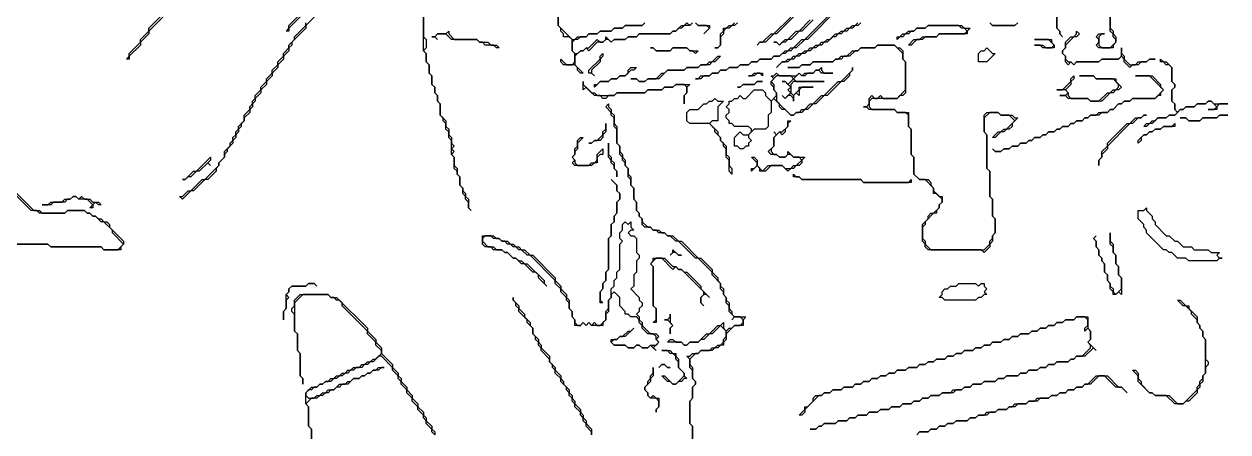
# Model space of a CAD drawing. Header units: metres. Extents: x 0 to 38.4, y 0 to 28.8.
# Drawn here: x 21.18 to 38.36, y 11.36 to 17.18 of the extents above; entities that cross this region are included whole.
import ezdxf

# ---------------------------------------------------------------- set-up
doc = ezdxf.new("R2010")
doc.units = ezdxf.units.M

msp = doc.modelspace()

# ---------------------------------------------------------------- linework, layer by layer
for points in [[(32.8, 17.4), (32.36, 16.96), (32.32, 16.96), (32.2, 16.84), (32.16, 16.84), (32.12, 16.8), (32.08, 16.8), (32.04, 16.76), (32, 16.76), (31.96, 16.72), (31.88, 16.72), (31.84, 16.68), (31.68, 16.68), (31.64, 16.64), (31.56, 16.64), (31.52, 16.6), (31.4, 16.6), (31.36, 16.56), (31.24, 16.56), (31.2, 16.52), (31.12, 16.52), (31.08, 16.48), (31, 16.48), (30.96, 16.44), (30.88, 16.44), (30.84, 16.4), (30.76, 16.4), (30.8, 16.4), (30.84, 16.44), (30.96, 16.44), (31, 16.48), (31.08, 16.48), (31.12, 16.52), (31.2, 16.52), (31.24, 16.56), (31.36, 16.56), (31.4, 16.6), (31.52, 16.6), (31.56, 16.64), (31.64, 16.64), (31.68, 16.68), (31.84, 16.68), (31.88, 16.72), (31.96, 16.72), (32.04, 16.8), (32.08, 16.8), (32.12, 16.84), (32.16, 16.84), (32.28, 16.96), (32.32, 16.96), (33.04, 17.68)], [(25.16, 17.32), (24.96, 17.12), (24.96, 17.08), (24.92, 17.08), (24.96, 17.12), (24.96, 17.16), (25.16, 17.36)], [(28.8, 17.44), (28.8, 17.16), (29, 16.96), (29.04, 16.96), (29.08, 17), (29.2, 17), (29.24, 17.04), (29.36, 17.04), (29.4, 17.08), (29.56, 17.08), (29.6, 17.12), (29.72, 17.12), (29.76, 17.16), (30, 17.16), (30.04, 17.2)], [(30.72, 17.2), (30.68, 17.16), (30.6, 17.16), (30.56, 17.12), (30.52, 17.12), (30.48, 17.08), (30.44, 17.08), (30.4, 17.04), (29.96, 17.04), (29.92, 17), (29.8, 17), (29.76, 16.96), (29.6, 16.96), (29.56, 16.92), (29.52, 16.96), (29.48, 16.96), (29.44, 16.92), (29.36, 16.92), (29.24, 16.8), (29.2, 16.84), (29.16, 16.8), (29.12, 16.8), (29.04, 16.72), (29.04, 16.6), (29.16, 16.48), (29.12, 16.48), (29.08, 16.52), (29.08, 16.56), (29.04, 16.6), (28.88, 16.6), (28.84, 16.64), (28.84, 16.68), (28.92, 16.6), (29, 16.6), (29.04, 16.64), (29.04, 16.76), (29, 16.8), (29, 16.96), (28.96, 17), (28.88, 17), (28.88, 17.04), (28.84, 17.08), (28.84, 17.12), (28.8, 17.16), (28.8, 17.44)], [(23.16, 17.28), (22.96, 17.08), (22.96, 17.04), (22.84, 16.92), (22.84, 16.88), (22.68, 16.72), (22.68, 16.68), (22.64, 16.68), (22.68, 16.72), (22.68, 16.76), (22.84, 16.92), (22.84, 16.96), (22.96, 17.08), (22.96, 17.12), (23.16, 17.32)], [(25.32, 17.28), (25.2, 17.16), (25.2, 17.12), (25, 16.92), (25, 16.88), (24.96, 16.84), (24.96, 16.8), (24.88, 16.72), (24.88, 16.68), (24.8, 16.6), (24.8, 16.56), (24.72, 16.48), (24.72, 16.44), (24.64, 16.36), (24.64, 16.32), (24.56, 16.24), (24.56, 16.2), (24.48, 16.12), (24.48, 16.08), (24.44, 16.04), (24.44, 16), (24.4, 15.96), (24.4, 15.92), (24.32, 15.84), (24.32, 15.8), (24.28, 15.76), (24.28, 15.72), (24.24, 15.68), (24.24, 15.64), (24.2, 15.6), (24.2, 15.56), (24.16, 15.52), (24.16, 15.48), (24.08, 15.4), (24.08, 15.36), (24.04, 15.32), (24.04, 15.28), (23.96, 15.2), (23.96, 15.16), (23.92, 15.12), (23.92, 15.08), (23.8, 14.96), (23.76, 14.96), (23.6, 14.8), (23.56, 14.8), (23.44, 14.68), (23.4, 14.72), (23.44, 14.72), (23.52, 14.8), (23.56, 14.8), (23.72, 14.96), (23.76, 14.96), (23.96, 15.16), (23.96, 15.2), (24.04, 15.28), (24.04, 15.36), (24.12, 15.44), (24.12, 15.48), (24.16, 15.52), (24.16, 15.56), (24.2, 15.6), (24.2, 15.64), (24.24, 15.68), (24.24, 15.72), (24.32, 15.8), (24.32, 15.88), (24.4, 15.96), (24.4, 16), (24.44, 16.04), (24.44, 16.08), (24.48, 16.12), (24.48, 16.16), (24.56, 16.24), (24.56, 16.28), (24.64, 16.36), (24.64, 16.4), (24.72, 16.48), (24.72, 16.52), (24.8, 16.6), (24.8, 16.64), (24.88, 16.72), (24.88, 16.76), (24.96, 16.84), (24.96, 16.88), (25.04, 16.96), (25.04, 17), (25.2, 17.16), (25.2, 17.2)], [(26.88, 17.28), (26.88, 17), (26.92, 16.96), (26.92, 16.84), (26.88, 16.8), (26.92, 16.76), (26.92, 16.64), (26.96, 16.6), (26.96, 16.48), (27, 16.44), (27, 16.32), (27.04, 16.28), (27.04, 16.2), (27.08, 16.16), (27.08, 16.08), (27.12, 16.04), (27.12, 15.88), (27.2, 15.8), (27.2, 15.72), (27.24, 15.68), (27.24, 15.6), (27.28, 15.56), (27.28, 15.48), (27.32, 15.44), (27.28, 15.4), (27.32, 15.36), (27.28, 15.32), (27.32, 15.28), (27.32, 15.16), (27.36, 15.12), (27.36, 15.04), (27.4, 15), (27.4, 14.88), (27.44, 14.84), (27.44, 14.8), (27.48, 14.76), (27.48, 14.72), (27.52, 14.68), (27.52, 14.56), (27.56, 14.52), (27.52, 14.56), (27.52, 14.64), (27.48, 14.68), (27.48, 14.72), (27.44, 14.76), (27.44, 14.84), (27.4, 14.88), (27.4, 15), (27.36, 15.04), (27.36, 15.08), (27.32, 15.12), (27.32, 15.28), (27.28, 15.32), (27.28, 15.52), (27.24, 15.56), (27.24, 15.64), (27.2, 15.68), (27.2, 15.76), (27.16, 15.8), (27.16, 15.84), (27.12, 15.88), (27.12, 16.04), (27.08, 16.08), (27.08, 16.16), (27.04, 16.2), (27.04, 16.28), (27, 16.32), (27, 16.44), (26.96, 16.48), (26.96, 16.6), (26.92, 16.64), (26.92, 16.76), (26.88, 16.8), (26.88, 17.28)], [(30.04, 17.2), (30, 17.16), (29.76, 17.16), (29.72, 17.12), (29.6, 17.12), (29.56, 17.08), (29.4, 17.08), (29.36, 17.04), (29.24, 17.04), (29.2, 17), (29.12, 17), (29.08, 16.96), (29.04, 16.96), (29, 16.92), (29, 16.8), (29.04, 16.76), (29.08, 16.76), (29.12, 16.8), (29.16, 16.8), (29.2, 16.84), (29.24, 16.84), (29.36, 16.96), (29.4, 16.92), (29.44, 16.92), (29.48, 16.96), (29.48, 17), (29.56, 16.92), (29.6, 16.96), (29.76, 16.96), (29.8, 17), (29.92, 17), (29.96, 17.04), (30.4, 17.04), (30.44, 17.08), (30.48, 17.08), (30.56, 17.16), (30.6, 17.16), (30.64, 17.2), (30.68, 17.16), (30.72, 17.2)], [(30.76, 17.2), (30.8, 17.16), (30.96, 17.16), (30.96, 17.12), (30.88, 17.04), (30.96, 17.12), (30.92, 17.16), (30.8, 17.16), (30.76, 17.2)], [(31.36, 17.2), (31.32, 17.16), (31.28, 17.16), (31.24, 17.12), (31.2, 17.12), (31.16, 17.08), (31.16, 17.04), (31.12, 17), (31.12, 16.88), (31.08, 16.84), (31.04, 16.84), (31.08, 16.84), (31.12, 16.88), (31.12, 17.04), (31.16, 17.08), (31.16, 17.12), (31.2, 17.12), (31.24, 17.16), (31.28, 17.16), (31.32, 17.2)], [(32.2, 17.32), (31.92, 17.04), (31.88, 17.04), (31.76, 16.92), (31.68, 16.92), (31.64, 16.88), (31.68, 16.92), (31.72, 16.92), (31.84, 17.04), (31.88, 17.04), (32.12, 17.28)], [(32.44, 17.24), (32.28, 17.08), (32.24, 17.08), (32.12, 16.96), (32.08, 16.96), (32.04, 16.92), (32, 16.92), (31.96, 16.88), (31.92, 16.92), (31.88, 16.92), (31.92, 16.92), (31.96, 16.88), (32.04, 16.96), (32.08, 16.96), (32.2, 17.08), (32.24, 17.08), (32.4, 17.24)], [(33.12, 17.2), (33.08, 17.16), (33.04, 17.16), (33, 17.12), (32.96, 17.12), (32.92, 17.08), (32.88, 17.08), (32.84, 17.04), (32.8, 17.04), (32.76, 17), (32.72, 17), (32.64, 16.92), (32.6, 16.92), (32.56, 16.88), (32.52, 16.88), (32.48, 16.84), (32.44, 16.84), (32.4, 16.8), (32.36, 16.8), (32.32, 16.76), (32.28, 16.76), (32.24, 16.72), (32.2, 16.72), (32.16, 16.68), (32.12, 16.68), (32.08, 16.64), (32, 16.64), (31.92, 16.56), (32, 16.64), (32.04, 16.64), (32.08, 16.68), (32.12, 16.68), (32.16, 16.72), (32.2, 16.72), (32.24, 16.76), (32.28, 16.76), (32.32, 16.8), (32.36, 16.8), (32.4, 16.84), (32.44, 16.84), (32.48, 16.88), (32.52, 16.88), (32.56, 16.92), (32.6, 16.92), (32.64, 16.96), (32.68, 16.96), (32.76, 17.04), (32.8, 17.04), (32.84, 17.08), (32.88, 17.08), (32.92, 17.12), (32.96, 17.12), (33, 17.16), (33.04, 17.16), (33.08, 17.2)], [(34.96, 17.2), (35, 17.16), (35.32, 17.16), (35.36, 17.2)], [(35.36, 17.2), (35.32, 17.16), (35, 17.16), (34.96, 17.2)], [(35.92, 17.28), (35.92, 17.12), (35.96, 17.08), (35.96, 17.04), (36, 17), (35.96, 17.04), (35.96, 17.08), (35.92, 17.12), (35.92, 17.32)], [(36.68, 17.28), (36.68, 17.12), (36.72, 17.08), (36.72, 17.04), (36.76, 17), (36.76, 16.92), (36.72, 16.88), (36.72, 16.84), (36.52, 16.84), (36.48, 16.88), (36.52, 16.92), (36.52, 16.96), (36.48, 17), (36.52, 17.04), (36.6, 17.04), (36.56, 17.04), (36.52, 17), (36.52, 16.88), (36.56, 16.84), (36.68, 16.84), (36.76, 16.92), (36.76, 16.96), (36.72, 17), (36.72, 17.04), (36.68, 17.08), (36.68, 17.28)], [(30.72, 11.2), (30.72, 11.44), (30.68, 11.48), (30.68, 11.8), (30.72, 11.84), (30.72, 12), (30.76, 12.04), (30.76, 12.08), (30.72, 12.12), (30.72, 12.24), (30.68, 12.28), (30.68, 12.4), (30.64, 12.44), (30.68, 12.44), (30.72, 12.48), (30.8, 12.48), (30.84, 12.52), (30.96, 12.52), (31, 12.56), (31.04, 12.56), (31.08, 12.6), (31.12, 12.6), (31.16, 12.64), (31.16, 12.68), (31.2, 12.72), (31.2, 12.8), (31.12, 12.88), (31, 12.76), (30.96, 12.76), (30.88, 12.68), (30.84, 12.68), (30.8, 12.64), (30.68, 12.64), (30.64, 12.6), (30.6, 12.6), (30.56, 12.64), (30.36, 12.64), (30.4, 12.68), (30.44, 12.68), (30.48, 12.64), (30.56, 12.64), (30.6, 12.6), (30.64, 12.6), (30.68, 12.64), (30.8, 12.64), (30.92, 12.76), (30.96, 12.76), (31.08, 12.88), (31.12, 12.88), (31.16, 12.92), (31.16, 12.84), (31.2, 12.8), (31.24, 12.84), (31.28, 12.84), (31.32, 12.88), (31.4, 12.88), (31.44, 12.92), (31.44, 12.96), (31.4, 13), (31.32, 13), (31.28, 12.96), (31.32, 13), (31.24, 13.08), (31.24, 13.16), (31.2, 13.2), (31.2, 13.28), (31.16, 13.32), (31.16, 13.36), (31.12, 13.4), (31.12, 13.48), (31, 13.6), (31, 13.64), (30.8, 13.84), (30.76, 13.84), (30.52, 14.08), (30.48, 14.08), (30.4, 14.16), (30.36, 14.16), (30.32, 14.2), (30.24, 14.2), (30.2, 14.24), (30.16, 14.24), (30.12, 14.28), (30.04, 14.28), (30, 14.32), (30, 14.4), (29.96, 14.44), (29.96, 14.48), (29.92, 14.52), (29.92, 14.64), (29.88, 14.68), (29.88, 14.84), (29.84, 14.88), (29.84, 14.96), (29.8, 15), (29.8, 15.12), (29.76, 15.16), (29.76, 15.2), (29.72, 15.24), (29.72, 15.28), (29.68, 15.32), (29.68, 15.44), (29.64, 15.48), (29.64, 15.68), (29.6, 15.72), (29.6, 15.84), (29.56, 15.88), (29.56, 15.92), (29.48, 16), (29.52, 16.04), (29.52, 16), (29.56, 15.96), (29.56, 15.92), (29.6, 15.88), (29.6, 15.76), (29.64, 15.72), (29.64, 15.48), (29.68, 15.44), (29.68, 15.36), (29.72, 15.32), (29.72, 15.28), (29.76, 15.24), (29.76, 15.16), (29.8, 15.12), (29.8, 15.04), (29.84, 15), (29.84, 14.88), (29.88, 14.84), (29.88, 14.68), (29.92, 14.64), (29.92, 14.52), (29.96, 14.48), (29.96, 14.44), (30, 14.4), (30, 14.36), (30.08, 14.28), (30.12, 14.28), (30.16, 14.24), (30.24, 14.24), (30.28, 14.2), (30.32, 14.2), (30.36, 14.16), (30.44, 14.16), (30.52, 14.08), (30.56, 14.08), (30.8, 13.84), (30.84, 13.84), (31, 13.68), (31, 13.64), (31.08, 13.56), (31.08, 13.52), (31.12, 13.48), (31.12, 13.44), (31.16, 13.4), (31.16, 13.32), (31.2, 13.28), (31.2, 13.24), (31.24, 13.2), (31.24, 13.12), (31.28, 13.08), (31.28, 13.04), (31.32, 13), (31.48, 13), (31.44, 12.96), (31.44, 12.88), (31.32, 12.88), (31.2, 12.76), (31.2, 12.68), (31.16, 12.64), (31.16, 12.6), (31.12, 12.6), (31.08, 12.56), (31.04, 12.56), (31, 12.52), (30.84, 12.52), (30.8, 12.48), (30.76, 12.48), (30.68, 12.4), (30.68, 12.32), (30.72, 12.28), (30.72, 12.12), (30.76, 12.08), (30.76, 12.04), (30.72, 12), (30.72, 11.84), (30.68, 11.8), (30.68, 11.48), (30.72, 11.44), (30.72, 11.2)], [(21.04, 14.8), (21.32, 14.52), (21.4, 14.52), (21.44, 14.48), (21.76, 14.48), (21.8, 14.52), (22.04, 14.52), (22.08, 14.48), (22.12, 14.48), (22.16, 14.44), (22.2, 14.44), (22.24, 14.4), (22.28, 14.4), (22.32, 14.36), (22.36, 14.36), (22.4, 14.32), (22.4, 14.28), (22.6, 14.08), (22.6, 14.04), (22.56, 14), (22.56, 13.96), (22.32, 13.96), (22.28, 14), (21.56, 14), (21.52, 14.04), (20.8, 14.04)], [(20.8, 14.04), (21.52, 14.04), (21.56, 14), (22.28, 14), (22.32, 13.96), (22.52, 13.96), (22.6, 14.04), (22.44, 14.2), (22.44, 14.24), (22.32, 14.36), (22.28, 14.36), (22.2, 14.44), (22.16, 14.44), (22.12, 14.48), (22.08, 14.48), (22.04, 14.52), (21.8, 14.52), (21.76, 14.48), (21.4, 14.48), (21.36, 14.52), (21.28, 14.52), (21.04, 14.76)], [(25.28, 11.24), (25.28, 11.4), (25.24, 11.44), (25.24, 11.72), (25.2, 11.76), (25.2, 11.92), (25.28, 12), (25.36, 12), (25.4, 12.04), (25.44, 12.04), (25.48, 12.08), (25.52, 12.08), (25.56, 12.12), (25.6, 12.12), (25.64, 12.16), (25.68, 12.16), (25.72, 12.2), (25.76, 12.2), (25.8, 12.24), (25.84, 12.24), (25.88, 12.28), (25.96, 12.28), (26, 12.32), (26.04, 12.32), (26.08, 12.36), (26.12, 12.36), (26.16, 12.4), (26.2, 12.4), (26.28, 12.48), (26.28, 12.52), (26.2, 12.6), (26.2, 12.64), (26.08, 12.76), (26.08, 12.8), (25.72, 13.16), (25.72, 13.2), (25.68, 13.24), (25.64, 13.24), (25.6, 13.28), (25.56, 13.28), (25.52, 13.32), (25.16, 13.32), (25.04, 13.2), (25.04, 12.8), (25.08, 12.76), (25.08, 12.52), (25.12, 12.48), (25.12, 12.16), (25.16, 12.12), (25.16, 12.04), (25.16, 12.12), (25.12, 12.16), (25.12, 12.48), (25.08, 12.52), (25.08, 12.76), (25.04, 12.8), (25.04, 13.04), (25, 13.08), (25, 13.12), (25.04, 13.16), (25.04, 13.24), (25.12, 13.32), (25.52, 13.32), (25.56, 13.28), (25.64, 13.28), (26.08, 12.84), (26.08, 12.8), (26.2, 12.68), (26.2, 12.64), (26.28, 12.56), (26.28, 12.48), (26.44, 12.32), (26.44, 12.28), (26.52, 12.2), (26.52, 12.16), (26.56, 12.12), (26.56, 12.08), (26.64, 12), (26.64, 11.96), (26.72, 11.88), (26.72, 11.84), (26.8, 11.76), (26.8, 11.72), (26.88, 11.64), (26.88, 11.6), (26.92, 11.56), (26.92, 11.52), (27, 11.44), (27, 11.4), (27.04, 11.36), (27.04, 11.32)], [(29.28, 11.32), (29.28, 11.36), (29.2, 11.44), (29.2, 11.48), (29.16, 11.52), (29.16, 11.56), (29.12, 11.6), (29.12, 11.64), (29.04, 11.72), (29.04, 11.76), (29, 11.8), (29, 11.84), (28.96, 11.88), (28.96, 11.92), (28.92, 11.96), (28.92, 12), (28.84, 12.08), (28.84, 12.12), (28.76, 12.2), (28.76, 12.24), (28.72, 12.28), (28.72, 12.32), (28.68, 12.36), (28.68, 12.4), (28.56, 12.52), (28.56, 12.56), (28.52, 12.6), (28.52, 12.64), (28.48, 12.68), (28.48, 12.72), (28.44, 12.76), (28.44, 12.84), (28.36, 12.92), (28.36, 12.96), (28.24, 13.08), (28.24, 13.12), (28.2, 13.16), (28.2, 13.2), (28.16, 13.24), (28.16, 13.28), (28.16, 13.24), (28.24, 13.16), (28.24, 13.12), (28.32, 13.04), (28.32, 13), (28.4, 12.92), (28.4, 12.88), (28.44, 12.84), (28.44, 12.76), (28.52, 12.68), (28.52, 12.64), (28.56, 12.6), (28.56, 12.56), (28.68, 12.44), (28.68, 12.36), (28.76, 12.28), (28.76, 12.24), (28.84, 12.16), (28.84, 12.12), (28.88, 12.08), (28.88, 12.04), (28.96, 11.96), (28.96, 11.92), (29, 11.88), (29, 11.84), (29.04, 11.8), (29.04, 11.76), (29.12, 11.68), (29.12, 11.64), (29.16, 11.6), (29.16, 11.56), (29.2, 11.52), (29.2, 11.48), (29.28, 11.4), (29.28, 11.32)], [(27.04, 11.32), (27, 11.36), (27, 11.4), (26.92, 11.48), (26.92, 11.52), (26.88, 11.56), (26.88, 11.6), (26.8, 11.68), (26.8, 11.72), (26.72, 11.8), (26.72, 11.84), (26.64, 11.92), (26.64, 11.96), (26.56, 12.04), (26.56, 12.08), (26.52, 12.12), (26.52, 12.16), (26.44, 12.24), (26.44, 12.28), (26.28, 12.44), (26.24, 12.44), (26.16, 12.36), (26.12, 12.36), (26.08, 12.32), (26.04, 12.32), (26, 12.28), (25.92, 12.28), (25.88, 12.24), (25.84, 12.24), (25.8, 12.2), (25.76, 12.2), (25.72, 12.16), (25.68, 12.16), (25.64, 12.12), (25.6, 12.12), (25.56, 12.08), (25.48, 12.08), (25.44, 12.04), (25.4, 12.04), (25.36, 12), (25.32, 12), (25.28, 11.96), (25.24, 11.96), (25.2, 11.92), (25.2, 11.88), (25.24, 11.84), (25.32, 11.84), (25.36, 11.88), (25.4, 11.88), (25.44, 11.92), (25.48, 11.92), (25.52, 11.96), (25.6, 11.96), (25.68, 12.04), (25.76, 12.04), (25.8, 12.08), (25.84, 12.08), (25.88, 12.12), (25.96, 12.12), (26, 12.16), (26.04, 12.16), (26.08, 12.2), (26.12, 12.2), (26.16, 12.24), (26.2, 12.24), (26.24, 12.28), (26.32, 12.28), (26.28, 12.28), (26.24, 12.24), (26.16, 12.24), (26.12, 12.2), (26.08, 12.2), (26.04, 12.16), (26, 12.16), (25.96, 12.12), (25.88, 12.12), (25.8, 12.04), (25.72, 12.04), (25.68, 12), (25.64, 12), (25.6, 11.96), (25.56, 11.96), (25.52, 11.92), (25.48, 11.92), (25.44, 11.88), (25.4, 11.88), (25.36, 11.84), (25.28, 11.84), (25.2, 11.76), (25.24, 11.72), (25.24, 11.44), (25.28, 11.4), (25.28, 11.24)], [(33.92, 11.32), (33.96, 11.36), (34.08, 11.36), (34.12, 11.4), (34.2, 11.4), (34.24, 11.44), (34.32, 11.44), (34.36, 11.48), (34.44, 11.48), (34.48, 11.52), (34.64, 11.52), (34.68, 11.56), (34.76, 11.56), (34.8, 11.6), (34.88, 11.6), (34.92, 11.64), (35.04, 11.64), (35.08, 11.68), (35.2, 11.68), (35.24, 11.72), (35.28, 11.72), (35.32, 11.76), (35.48, 11.76), (35.52, 11.8), (35.6, 11.8), (35.64, 11.84), (35.8, 11.84), (35.84, 11.88), (35.92, 11.88), (35.96, 11.92), (36.04, 11.92), (36.08, 11.96), (36.16, 11.96), (36.2, 12), (36.28, 12), (36.32, 12.04), (36.36, 12.04), (36.48, 12.16), (36.64, 12.16), (36.8, 12), (36.84, 12), (36.92, 11.92), (36.84, 12), (36.76, 12), (36.6, 12.16), (36.52, 12.16), (36.4, 12.04), (36.32, 12.04), (36.28, 12), (36.2, 12), (36.16, 11.96), (36.08, 11.96), (36.04, 11.92), (35.96, 11.92), (35.92, 11.88), (35.84, 11.88), (35.8, 11.84), (35.68, 11.84), (35.64, 11.8), (35.52, 11.8), (35.48, 11.76), (35.36, 11.76), (35.32, 11.72), (35.24, 11.72), (35.2, 11.68), (35.08, 11.68), (35.04, 11.64), (34.96, 11.64), (34.92, 11.6), (34.8, 11.6), (34.76, 11.56), (34.68, 11.56), (34.64, 11.52), (34.48, 11.52), (34.44, 11.48), (34.36, 11.48), (34.32, 11.44), (34.24, 11.44), (34.2, 11.4), (34.12, 11.4), (34.08, 11.36), (33.96, 11.36), (33.92, 11.32)]]:
    msp.add_lwpolyline(points)
for points in [[(27.92, 16.84), (27.88, 16.88), (27.76, 16.88), (27.72, 16.92), (27.68, 16.92), (27.64, 16.96), (27.28, 16.96), (27.2, 17.04), (27.08, 17.04), (27.04, 17), (27.08, 16.96), (27.04, 17), (27, 17), (27.04, 17), (27.08, 17.04), (27.2, 17.04), (27.24, 17.08), (27.24, 17.04), (27.32, 16.96), (27.64, 16.96), (27.68, 16.92), (27.8, 16.92), (27.84, 16.88), (27.92, 16.88), (27.96, 16.84)], [(33.8, 16.88), (33.88, 16.96), (33.96, 16.96), (34, 17), (34.2, 17), (34.24, 17.04), (34.6, 17.04), (34.64, 17.08), (34.6, 17.12), (34.56, 17.12), (34.52, 17.16), (34.08, 17.16), (34.04, 17.12), (33.92, 17.12), (33.88, 17.08), (33.84, 17.08), (33.8, 17.04), (33.76, 17.04), (33.72, 17), (33.68, 17), (33.64, 16.96), (33.64, 17), (33.68, 17), (33.72, 17.04), (33.76, 17.04), (33.8, 17.08), (33.88, 17.08), (33.92, 17.12), (34.04, 17.12), (34.08, 17.16), (34.56, 17.16), (34.6, 17.12), (34.68, 17.12), (34.64, 17.08), (34.64, 17.04), (34.24, 17.04), (34.2, 17), (34.04, 17), (34, 16.96), (33.92, 16.96), (33.84, 16.88)], [(36.96, 16.56), (36.88, 16.64), (36.88, 16.68), (36.84, 16.72), (36.8, 16.68), (36.56, 16.68), (36.52, 16.64), (36.2, 16.64), (36.16, 16.6), (36.12, 16.64), (36.08, 16.6), (36.04, 16.64), (36.04, 16.72), (36, 16.76), (36, 16.8), (36.04, 16.84), (36.04, 16.92), (36.12, 17), (36.16, 17), (36.2, 17.04), (36.2, 17.08), (36.24, 17.04), (36.2, 17), (36.16, 17), (36.04, 16.88), (36.04, 16.84), (36, 16.8), (36, 16.76), (36.04, 16.72), (36.04, 16.68), (36.08, 16.64), (36.12, 16.64), (36.16, 16.6), (36.2, 16.64), (36.52, 16.64), (36.56, 16.68), (36.8, 16.68), (36.84, 16.72), (36.84, 16.84), (36.84, 16.76), (36.88, 16.72), (36.88, 16.68), (36.96, 16.6), (37.04, 16.6), (37.08, 16.64), (37.2, 16.64), (37.24, 16.68), (37.32, 16.68), (37.24, 16.68), (37.2, 16.64), (37.12, 16.64), (37.08, 16.6), (37, 16.6)], [(30.76, 16.76), (30.72, 16.8), (30.68, 16.8), (30.64, 16.84), (30.44, 16.84), (30.4, 16.8), (30.2, 16.8), (30.16, 16.84), (30.12, 16.84), (30.16, 16.84), (30.2, 16.8), (30.4, 16.8), (30.44, 16.84), (30.64, 16.84), (30.68, 16.8), (30.8, 16.8)], [(34.88, 13.92), (34.84, 13.96), (34.08, 13.96), (34.04, 14), (34.04, 14.04), (34, 14.08), (34, 14.32), (34.08, 14.4), (34.08, 14.44), (34.12, 14.48), (34.16, 14.48), (34.24, 14.56), (34.24, 14.6), (34.28, 14.64), (34.28, 14.68), (34.2, 14.76), (34.16, 14.76), (34.16, 14.84), (34.04, 14.96), (33.96, 14.96), (33.88, 15.04), (33.88, 15.28), (33.84, 15.32), (33.84, 15.68), (33.8, 15.72), (33.8, 15.88), (33.76, 15.92), (33.64, 15.92), (33.6, 15.96), (33.24, 15.96), (33.2, 16), (33.16, 16), (33.2, 16), (33.24, 16.04), (33.24, 16.12), (33.28, 16.16), (33.32, 16.12), (33.36, 16.12), (33.4, 16.16), (33.44, 16.12), (33.64, 16.12), (33.76, 16.24), (33.76, 16.64), (33.72, 16.68), (33.72, 16.76), (33.6, 16.88), (33.36, 16.88), (33.32, 16.84), (33.12, 16.84), (33.08, 16.8), (33.04, 16.8), (32.96, 16.72), (32.88, 16.72), (32.84, 16.68), (32.76, 16.68), (32.72, 16.64), (32.44, 16.64), (32.4, 16.6), (32.28, 16.6), (32.24, 16.56), (32.08, 16.56), (32.24, 16.56), (32.28, 16.6), (32.4, 16.6), (32.44, 16.64), (32.72, 16.64), (32.76, 16.68), (32.8, 16.68), (32.84, 16.72), (32.92, 16.72), (33, 16.8), (33.08, 16.8), (33.12, 16.84), (33.32, 16.84), (33.36, 16.88), (33.6, 16.88), (33.64, 16.84), (33.68, 16.84), (33.72, 16.8), (33.72, 16.68), (33.76, 16.64), (33.76, 16.2), (33.72, 16.16), (33.68, 16.16), (33.64, 16.12), (33.28, 16.12), (33.24, 16.08), (33.24, 16), (33.28, 15.96), (33.6, 15.96), (33.64, 15.92), (33.8, 15.92), (33.8, 15.72), (33.84, 15.68), (33.84, 15.32), (33.88, 15.28), (33.88, 15.04), (33.96, 14.96), (34.08, 14.96), (34.12, 14.92), (34.12, 14.88), (34.16, 14.84), (34.16, 14.8), (34.24, 14.72), (34.28, 14.72), (34.28, 14.64), (34.24, 14.6), (34.24, 14.56), (34.2, 14.52), (34.2, 14.48), (34.16, 14.48), (34.04, 14.36), (34.04, 14.32), (34, 14.28), (34, 14.12), (34.04, 14.08), (34.04, 14.04), (34.12, 13.96), (34.88, 13.96), (34.96, 14.04), (34.96, 14.08), (35, 14.12), (35, 14.16), (35.04, 14.2), (35.04, 14.4), (35, 14.44), (35, 14.68), (34.96, 14.72), (34.96, 15.08), (34.92, 15.12), (34.92, 15.6), (34.88, 15.64), (34.88, 15.88), (34.92, 15.92), (35.08, 15.92), (35.12, 15.88), (35.28, 15.88), (35.32, 15.84), (35.36, 15.84), (35.28, 15.76), (35.28, 15.72), (35.24, 15.68), (35.2, 15.68), (35.16, 15.64), (35.12, 15.64), (35.04, 15.56), (35, 15.56), (35.08, 15.64), (35.12, 15.64), (35.16, 15.68), (35.2, 15.68), (35.32, 15.8), (35.24, 15.88), (35.12, 15.88), (35.08, 15.92), (34.96, 15.92), (34.88, 15.84), (34.88, 15.64), (34.92, 15.6), (34.92, 15.12), (34.96, 15.08), (34.96, 14.72), (35, 14.68), (35, 14.44), (35.04, 14.4), (35.04, 14.2), (35, 14.16), (35, 14.08), (34.96, 14.04), (34.96, 14)], [(34.8, 16.64), (34.8, 16.76), (34.84, 16.8), (34.88, 16.8), (34.92, 16.84), (35, 16.76), (35.04, 16.76), (34.92, 16.64)], [(35.72, 16.84), (35.68, 16.88), (35.6, 16.88), (35.72, 16.88), (35.76, 16.84), (35.84, 16.84), (35.88, 16.88), (35.8, 16.96), (35.6, 16.96), (35.84, 16.96), (35.84, 16.92), (35.88, 16.88), (35.88, 16.84)], [(29.32, 16.44), (29.28, 16.48), (29.24, 16.48), (29.24, 16.52), (29.4, 16.68), (29.4, 16.72), (29.44, 16.76), (29.44, 16.72), (29.4, 16.68), (29.4, 16.64), (29.28, 16.52), (29.28, 16.48)], [(29.96, 16.36), (29.92, 16.4), (29.84, 16.4), (29.92, 16.4), (29.96, 16.36), (30.04, 16.36), (30.08, 16.4), (30.2, 16.4), (30.28, 16.48), (30.32, 16.48), (30.36, 16.52), (30.6, 16.52), (30.64, 16.56), (30.8, 16.56), (30.84, 16.6), (30.92, 16.6), (30.96, 16.64), (31, 16.64), (31.08, 16.72), (31.12, 16.72), (31.04, 16.64), (31, 16.64), (30.96, 16.6), (30.84, 16.6), (30.8, 16.56), (30.64, 16.56), (30.6, 16.52), (30.36, 16.52), (30.24, 16.4), (30.08, 16.4), (30.04, 16.36)], [(37.16, 15.72), (37.2, 15.76), (37.24, 15.76), (37.28, 15.8), (37.32, 15.8), (37.36, 15.84), (37.48, 15.84), (37.52, 15.88), (37.6, 15.88), (37.64, 15.92), (37.6, 15.96), (37.6, 16.04), (37.56, 16.08), (37.56, 16.24), (37.6, 16.28), (37.6, 16.32), (37.56, 16.36), (37.56, 16.56), (37.52, 16.6), (37.48, 16.6), (37.44, 16.64), (37.4, 16.64), (37.4, 16.68), (37.44, 16.64), (37.48, 16.64), (37.56, 16.56), (37.56, 16.36), (37.6, 16.32), (37.6, 16.28), (37.56, 16.24), (37.56, 16.08), (37.6, 16.04), (37.6, 15.96), (37.64, 15.92), (37.68, 15.96), (37.72, 15.96), (37.76, 16), (37.88, 16), (37.92, 16.04), (38.04, 16.04), (38.08, 16.08), (38.12, 16.08), (38.16, 16.04), (38.36, 16.04), (38.24, 16.04), (38.2, 16), (38.2, 15.96), (38.08, 15.96), (38.16, 15.96), (38.2, 16), (38.12, 16.08), (38.08, 16.08), (38.04, 16.04), (37.92, 16.04), (37.88, 16), (37.76, 16), (37.72, 15.96), (37.68, 15.96), (37.6, 15.88), (37.52, 15.88), (37.48, 15.84), (37.36, 15.84), (37.28, 15.76), (37.24, 15.76), (37.2, 15.72)], [(29.32, 16.28), (29.32, 16.32), (29.36, 16.32), (29.4, 16.36), (29.52, 16.36), (29.56, 16.4), (29.64, 16.4), (29.68, 16.44), (29.76, 16.44), (29.8, 16.48), (29.8, 16.52), (29.84, 16.56), (29.92, 16.56), (29.88, 16.52), (29.84, 16.52), (29.76, 16.44), (29.68, 16.44), (29.64, 16.4), (29.56, 16.4), (29.52, 16.36), (29.4, 16.36)], [(31.4, 15.4), (31.36, 15.44), (31.32, 15.44), (31.32, 15.56), (31.4, 15.64), (31.44, 15.6), (31.52, 15.6), (31.56, 15.64), (31.56, 15.68), (31.52, 15.72), (31.32, 15.72), (31.28, 15.76), (31.24, 15.76), (31.24, 15.8), (31.2, 15.84), (31.2, 15.88), (31.24, 15.92), (31.24, 15.96), (31.2, 16), (31.24, 16.04), (31.24, 16.08), (31.28, 16.08), (31.32, 16.12), (31.36, 16.12), (31.4, 16.16), (31.44, 16.12), (31.48, 16.12), (31.6, 16.24), (31.72, 16.24), (31.76, 16.2), (31.76, 16.16), (31.84, 16.08), (31.92, 16.16), (31.92, 16.2), (31.88, 16.24), (31.88, 16.28), (31.84, 16.32), (31.84, 16.36), (31.88, 16.4), (31.84, 16.44), (31.88, 16.44), (31.92, 16.48), (31.96, 16.44), (32.2, 16.44), (32.24, 16.48), (32.28, 16.44), (32.32, 16.48), (32.44, 16.48), (32.48, 16.52), (32.52, 16.52), (32.56, 16.56), (32.56, 16.52), (32.6, 16.48), (32.72, 16.48), (32.56, 16.48), (32.52, 16.52), (32.48, 16.52), (32.44, 16.48), (32.36, 16.48), (32.32, 16.44), (32.28, 16.44), (32.24, 16.48), (32.16, 16.4), (32.2, 16.36), (32.6, 16.36), (32.16, 16.36), (32.12, 16.32), (32.12, 16.2), (32.16, 16.16), (32.24, 16.24), (32.24, 16.28), (32.44, 16.28), (32.28, 16.28), (32.24, 16.24), (32.24, 16.16), (32.2, 16.2), (32.16, 16.16), (32.16, 16.08), (32.16, 16.12), (32.12, 16.16), (32.08, 16.16), (32.04, 16.12), (32, 16.16), (32.04, 16.12), (32.12, 16.2), (32.08, 16.24), (32.12, 16.28), (32.04, 16.36), (32, 16.36), (32.04, 16.36), (32.08, 16.32), (32.16, 16.4), (32.12, 16.44), (31.92, 16.44), (31.84, 16.36), (31.88, 16.32), (31.88, 16.24), (31.92, 16.2), (31.92, 16.08), (32.12, 15.88), (32.16, 15.88), (32.2, 15.92), (32.24, 15.92), (32.28, 15.96), (32.32, 15.96), (32.4, 16.04), (32.44, 16.04), (32.56, 16.16), (32.6, 16.16), (32.8, 16.36), (32.84, 16.36), (33, 16.52), (33, 16.56), (33, 16.52), (32.96, 16.48), (32.96, 16.44), (32.88, 16.36), (32.84, 16.36), (32.64, 16.16), (32.6, 16.16), (32.48, 16.04), (32.44, 16.04), (32.36, 15.96), (32.32, 15.96), (32.28, 15.92), (32.2, 15.92), (32.16, 15.88), (32.12, 15.88), (32.04, 15.96), (32, 15.96), (31.96, 16), (31.96, 16.04), (31.88, 16.12), (31.84, 16.08), (31.84, 15.92), (31.8, 15.88), (31.8, 15.72), (31.76, 15.68), (31.6, 15.68), (31.52, 15.6), (31.52, 15.56), (31.56, 15.52), (31.52, 15.48), (31.52, 15.44), (31.48, 15.44), (31.44, 15.4)], [(30.6, 16.04), (30.6, 16.16), (30.64, 16.2), (30.64, 16.28), (30.6, 16.32), (30.48, 16.32), (30.44, 16.28), (30.32, 16.28), (30.28, 16.24), (30.08, 16.24), (30.04, 16.2), (29.64, 16.2), (29.6, 16.16), (29.52, 16.16), (29.48, 16.12), (29.44, 16.12), (29.4, 16.16), (29.32, 16.16), (29.2, 16.28), (29.16, 16.24), (29.16, 16.36), (29.16, 16.32), (29.28, 16.2), (29.32, 16.2), (29.36, 16.16), (29.6, 16.16), (29.64, 16.2), (30.04, 16.2), (30.08, 16.24), (30.28, 16.24), (30.32, 16.28), (30.44, 16.28), (30.48, 16.32), (30.68, 16.32), (30.64, 16.28), (30.64, 16.2), (30.6, 16.16)], [(31.36, 16.28), (31.4, 16.28), (31.44, 16.32), (31.6, 16.32), (31.64, 16.36), (31.72, 16.36), (31.64, 16.36), (31.6, 16.32), (31.44, 16.32), (31.4, 16.28)], [(31.52, 16.44), (31.56, 16.44), (31.6, 16.48), (31.72, 16.48), (31.72, 16.44), (31.68, 16.48), (31.64, 16.48), (31.6, 16.44)], [(35.04, 15.36), (35, 15.4), (35.04, 15.36), (35.12, 15.36), (35.16, 15.4), (35.24, 15.4), (35.28, 15.44), (35.36, 15.44), (35.4, 15.48), (35.48, 15.48), (35.52, 15.52), (35.56, 15.52), (35.6, 15.56), (35.68, 15.56), (35.72, 15.6), (35.76, 15.6), (35.8, 15.64), (35.88, 15.64), (35.92, 15.68), (35.96, 15.68), (36, 15.72), (36.08, 15.72), (36.12, 15.76), (36.16, 15.76), (36.2, 15.8), (36.28, 15.8), (36.32, 15.84), (36.36, 15.84), (36.4, 15.88), (36.48, 15.88), (36.52, 15.92), (36.64, 15.92), (36.68, 15.96), (36.72, 15.96), (36.8, 16.04), (36.84, 16.04), (36.88, 16.08), (36.96, 16.08), (37, 16.12), (37.32, 16.12), (37.44, 16.24), (37.24, 16.44), (37.04, 16.44), (37.28, 16.44), (37.4, 16.32), (37.4, 16.28), (37.44, 16.24), (37.4, 16.2), (37.4, 16.16), (37.36, 16.16), (37.32, 16.12), (37, 16.12), (36.96, 16.08), (36.88, 16.08), (36.84, 16.04), (36.8, 16.04), (36.72, 15.96), (36.68, 15.96), (36.64, 15.92), (36.56, 15.92), (36.52, 15.88), (36.4, 15.88), (36.36, 15.84), (36.32, 15.84), (36.28, 15.8), (36.2, 15.8), (36.16, 15.76), (36.12, 15.76), (36.08, 15.72), (36, 15.72), (35.96, 15.68), (35.92, 15.68), (35.88, 15.64), (35.8, 15.64), (35.76, 15.6), (35.72, 15.6), (35.68, 15.56), (35.6, 15.56), (35.56, 15.52), (35.52, 15.52), (35.48, 15.48), (35.4, 15.48), (35.36, 15.44), (35.28, 15.44), (35.24, 15.4), (35.16, 15.4), (35.12, 15.36)], [(36.4, 16.08), (36.36, 16.12), (36.08, 16.12), (36.04, 16.16), (35.96, 16.16), (36.04, 16.16), (36.08, 16.2), (36.04, 16.24), (35.92, 16.24), (36, 16.24), (36.12, 16.36), (36.12, 16.4), (36.16, 16.44), (36.16, 16.4), (36.12, 16.36), (36.12, 16.32), (36.04, 16.24), (36.08, 16.2), (36.08, 16.16), (36.12, 16.12), (36.36, 16.12), (36.4, 16.08), (36.52, 16.08), (36.64, 16.2), (36.68, 16.2), (36.72, 16.24), (36.76, 16.24), (36.8, 16.28), (36.8, 16.32), (36.72, 16.4), (36.48, 16.4), (36.44, 16.44), (36.24, 16.44), (36.44, 16.44), (36.48, 16.4), (36.76, 16.4), (36.76, 16.36), (36.84, 16.28), (36.8, 16.24), (36.76, 16.24), (36.72, 16.2), (36.68, 16.2), (36.56, 16.08)], [(31.28, 15.04), (31.24, 15.08), (31.24, 15.24), (31.2, 15.28), (31.2, 15.4), (31.16, 15.44), (31.16, 15.48), (31.12, 15.52), (31.12, 15.56), (31.04, 15.64), (31.04, 15.68), (30.96, 15.76), (30.68, 15.76), (30.64, 15.8), (30.64, 15.92), (30.68, 15.96), (30.8, 15.96), (30.88, 16.04), (30.92, 16.04), (30.96, 16.08), (31, 16.08), (31.04, 16.12), (31.08, 16.08), (31.16, 16.08), (31.08, 16), (31.08, 15.8), (31, 15.8), (30.96, 15.76), (31.08, 15.64), (31.08, 15.6), (31.12, 15.56), (31.12, 15.52), (31.2, 15.44), (31.2, 15.32), (31.24, 15.28), (31.24, 15.16), (31.28, 15.12)], [(36.52, 15.16), (36.52, 15.24), (36.56, 15.28), (36.56, 15.36), (36.64, 15.44), (36.64, 15.48), (36.92, 15.76), (36.96, 15.76), (37.04, 15.84), (37.12, 15.84), (37.16, 15.88), (37.2, 15.88), (37.16, 15.88), (37.12, 15.84), (37.08, 15.84), (37, 15.76), (36.96, 15.76), (36.64, 15.44), (36.64, 15.4), (36.56, 15.32), (36.56, 15.28), (36.52, 15.24)], [(37.8, 15.8), (37.76, 15.84), (37.68, 15.84), (37.76, 15.84), (37.8, 15.8), (37.96, 15.8), (38, 15.84), (38.2, 15.84), (38.24, 15.88), (38.36, 15.88), (38.24, 15.88), (38.2, 15.84), (38, 15.84), (37.96, 15.8)], [(29.24, 15.48), (29.28, 15.48), (29.32, 15.52), (29.36, 15.52), (29.44, 15.6), (29.44, 15.64), (29.48, 15.68), (29.48, 15.76), (29.48, 15.64), (29.44, 15.6), (29.44, 15.56), (29.4, 15.52), (29.32, 15.52), (29.28, 15.48)], [(31.56, 15.08), (31.56, 15.12), (31.6, 15.12), (31.64, 15.16), (31.64, 15.2), (31.56, 15.28), (31.6, 15.28), (31.64, 15.24), (31.64, 15.16), (31.72, 15.08), (31.8, 15.16), (32, 15.16), (32.04, 15.12), (32.12, 15.12), (32.16, 15.16), (32.2, 15.16), (32.28, 15.24), (32.24, 15.28), (32.16, 15.28), (32.12, 15.32), (32.08, 15.32), (32.04, 15.28), (31.96, 15.28), (31.92, 15.32), (31.84, 15.32), (31.8, 15.36), (31.88, 15.44), (31.88, 15.56), (31.92, 15.6), (31.88, 15.64), (31.92, 15.6), (31.96, 15.64), (32, 15.64), (32.08, 15.72), (32.08, 15.8), (32.12, 15.8), (32.08, 15.76), (32.08, 15.72), (32.04, 15.68), (32.04, 15.64), (32, 15.6), (31.96, 15.64), (31.88, 15.56), (31.88, 15.44), (31.84, 15.4), (31.84, 15.36), (31.88, 15.32), (31.92, 15.32), (31.96, 15.28), (32.04, 15.28), (32.08, 15.32), (32.08, 15.36), (32.16, 15.28), (32.32, 15.28), (32.28, 15.24), (32.28, 15.2), (32.24, 15.16), (32.2, 15.16), (32.16, 15.12), (32.12, 15.12), (32.08, 15.08), (32, 15.16), (31.84, 15.16), (31.76, 15.08), (31.68, 15.08), (31.68, 15.12), (31.64, 15.16)], [(37.08, 15.48), (37.08, 15.52), (37.16, 15.6), (37.2, 15.6), (37.24, 15.64), (37.28, 15.64), (37.32, 15.68), (37.4, 15.68), (37.44, 15.72), (37.56, 15.72), (37.6, 15.76), (37.6, 15.72), (37.44, 15.72), (37.4, 15.68), (37.32, 15.68), (37.28, 15.64), (37.24, 15.64), (37.2, 15.6), (37.16, 15.6), (37.12, 15.56), (37.12, 15.52)], [(29.04, 15.16), (29, 15.2), (29.04, 15.24), (29, 15.28), (29.04, 15.32), (29.04, 15.4), (29.08, 15.44), (29.08, 15.52), (29.12, 15.56), (29.16, 15.56), (29.08, 15.48), (29.08, 15.4), (29.04, 15.36), (29.04, 15.32), (29, 15.28), (29.04, 15.24), (29.04, 15.2), (29.08, 15.16), (29.24, 15.16), (29.28, 15.2), (29.32, 15.2), (29.36, 15.24), (29.36, 15.32), (29.44, 15.4), (29.44, 15.32), (29.4, 15.32), (29.36, 15.28), (29.36, 15.2), (29.32, 15.2), (29.28, 15.16)], [(29.64, 15), (29.64, 15.08), (29.6, 15.12), (29.6, 15.16), (29.56, 15.2), (29.56, 15.24), (29.52, 15.28), (29.52, 15.48), (29.52, 15.32), (29.56, 15.28), (29.56, 15.24), (29.6, 15.2), (29.6, 15.12), (29.64, 15.08)], [(23.44, 14.96), (23.48, 14.96), (23.6, 15.08), (23.64, 15.08), (23.84, 15.28), (23.84, 15.24), (23.8, 15.2), (23.84, 15.16), (23.8, 15.2), (23.68, 15.08), (23.64, 15.08), (23.56, 15), (23.52, 15), (23.48, 14.96)], [(29.4, 13.2), (29.4, 13.36), (29.44, 13.4), (29.44, 13.48), (29.48, 13.52), (29.48, 13.64), (29.52, 13.68), (29.52, 14.12), (29.56, 14.16), (29.56, 14.32), (29.6, 14.36), (29.6, 14.44), (29.64, 14.48), (29.64, 14.64), (29.68, 14.68), (29.68, 14.76), (29.64, 14.8), (29.64, 14.88), (29.56, 14.96), (29.64, 14.88), (29.64, 14.8), (29.68, 14.76), (29.68, 14.68), (29.64, 14.64), (29.64, 14.48), (29.6, 14.44), (29.6, 14.36), (29.56, 14.32), (29.56, 14.16), (29.52, 14.12), (29.52, 13.68), (29.48, 13.64), (29.48, 13.52), (29.44, 13.48), (29.44, 13.4), (29.4, 13.36), (29.4, 13.24), (29.44, 13.2)], [(33.16, 14.92), (33.12, 14.96), (32.28, 14.96), (32.24, 15), (32.16, 15), (32.16, 15.04), (32.2, 15), (32.24, 15), (32.28, 14.96), (33.12, 14.96), (33.16, 14.92), (33.8, 14.92), (33.84, 14.96), (33.84, 14.92)], [(22.12, 14.56), (22.16, 14.6), (22.08, 14.68), (21.96, 14.68), (21.92, 14.72), (21.88, 14.72), (21.84, 14.68), (21.8, 14.68), (21.76, 14.64), (21.6, 14.64), (21.56, 14.6), (21.44, 14.6), (21.52, 14.6), (21.56, 14.64), (21.72, 14.64), (21.76, 14.68), (21.84, 14.68), (21.88, 14.72), (21.92, 14.72), (21.96, 14.68), (22, 14.72), (22.04, 14.68), (22.12, 14.68), (22.16, 14.64), (22.24, 14.64), (22.28, 14.6), (22.24, 14.6), (22.2, 14.64), (22.16, 14.6), (22.16, 14.56)], [(37.8, 13.8), (37.76, 13.84), (37.64, 13.84), (37.56, 13.92), (37.52, 13.92), (37.48, 13.96), (37.44, 13.96), (37.2, 14.2), (37.2, 14.24), (37.16, 14.28), (37.16, 14.32), (37.08, 14.4), (37.08, 14.52), (37.16, 14.52), (37.2, 14.56), (37.2, 14.52), (37.28, 14.44), (37.28, 14.4), (37.32, 14.36), (37.32, 14.32), (37.48, 14.16), (37.52, 14.16), (37.6, 14.08), (37.64, 14.08), (37.72, 14), (37.84, 14), (37.88, 13.96), (38.08, 13.96), (38.12, 13.92), (38.24, 13.92), (38.2, 13.88), (38.24, 13.84), (38.28, 13.84), (38.24, 13.84), (38.2, 13.8)], [(30.2, 12.52), (30.12, 12.6), (30.08, 12.56), (30, 12.56), (29.96, 12.6), (29.92, 12.6), (29.88, 12.56), (29.8, 12.56), (29.76, 12.6), (29.6, 12.6), (29.56, 12.64), (29.56, 12.68), (29.64, 12.68), (29.68, 12.72), (29.72, 12.72), (29.8, 12.8), (29.84, 12.8), (29.88, 12.84), (29.76, 12.72), (29.68, 12.72), (29.64, 12.68), (29.6, 12.68), (29.56, 12.64), (29.6, 12.6), (29.76, 12.6), (29.8, 12.56), (29.88, 12.56), (29.92, 12.6), (29.96, 12.6), (30, 12.56), (30.08, 12.56), (30.12, 12.6), (30.2, 12.6), (30.24, 12.64), (30.2, 12.68), (30.2, 12.72), (30.16, 12.76), (30.08, 12.76), (30, 12.84), (30, 12.88), (29.96, 12.92), (29.96, 12.96), (29.92, 13), (29.84, 13), (29.8, 13.04), (29.76, 13.04), (29.76, 13.08), (29.68, 13.16), (29.68, 13.28), (29.6, 13.36), (29.56, 13.32), (29.56, 13.28), (29.52, 13.24), (29.52, 13.08), (29.48, 13.04), (29.48, 12.96), (29.44, 12.92), (29.44, 12.88), (29.28, 12.88), (29.24, 12.92), (29.2, 12.88), (29.16, 12.92), (29.12, 12.88), (29.04, 12.88), (29.04, 12.96), (29, 13), (29, 13.08), (28.96, 13.12), (28.96, 13.2), (28.92, 13.24), (28.92, 13.28), (28.84, 13.36), (28.84, 13.4), (28.76, 13.48), (28.76, 13.52), (28.4, 13.88), (28.36, 13.88), (28.28, 13.96), (28.24, 13.96), (28.2, 14), (28.16, 14), (28.12, 14.04), (28.08, 14.04), (28.04, 14.08), (28, 14.08), (27.96, 14.12), (27.88, 14.12), (27.84, 14.16), (27.76, 14.16), (27.72, 14.12), (27.72, 14.08), (27.8, 14), (27.88, 14), (27.92, 13.96), (28, 13.96), (28.04, 13.92), (28.08, 13.92), (28.16, 13.84), (28.2, 13.84), (28.24, 13.8), (28.28, 13.8), (28.32, 13.76), (28.36, 13.76), (28.6, 13.52), (28.6, 13.48), (28.64, 13.44), (28.52, 13.56), (28.52, 13.6), (28.48, 13.64), (28.44, 13.64), (28.32, 13.76), (28.28, 13.76), (28.2, 13.84), (28.16, 13.84), (28.08, 13.92), (28.04, 13.92), (28, 13.96), (27.88, 13.96), (27.84, 14), (27.76, 14), (27.72, 14.04), (27.72, 14.16), (27.88, 14.16), (27.92, 14.12), (27.96, 14.12), (28, 14.08), (28.08, 14.08), (28.12, 14.04), (28.16, 14.04), (28.2, 14), (28.24, 14), (28.28, 13.96), (28.32, 13.96), (28.4, 13.88), (28.44, 13.88), (28.76, 13.56), (28.76, 13.52), (28.84, 13.44), (28.84, 13.4), (28.92, 13.32), (28.92, 13.28), (28.96, 13.24), (28.96, 13.12), (29, 13.08), (29, 13), (29.04, 12.96), (29.04, 12.92), (29.08, 12.88), (29.12, 12.88), (29.16, 12.92), (29.2, 12.88), (29.24, 12.92), (29.28, 12.88), (29.32, 12.92), (29.36, 12.88), (29.4, 12.88), (29.48, 12.96), (29.48, 13.08), (29.52, 13.12), (29.52, 13.24), (29.56, 13.28), (29.56, 13.4), (29.6, 13.44), (29.6, 13.52), (29.64, 13.56), (29.64, 13.64), (29.68, 13.68), (29.68, 14.04), (29.72, 14.08), (29.68, 14.12), (29.68, 14.2), (29.72, 14.24), (29.72, 14.32), (29.76, 14.36), (29.8, 14.32), (29.84, 14.36), (29.84, 14.28), (29.88, 14.24), (29.84, 14.24), (29.8, 14.2), (29.84, 14.16), (29.88, 14.16), (29.92, 14.12), (29.92, 13.92), (29.96, 13.88), (29.96, 13.84), (29.92, 13.8), (29.92, 13.64), (29.88, 13.6), (29.88, 13.44), (29.84, 13.4), (29.96, 13.28), (29.96, 13.24), (30, 13.2), (30, 13.16), (29.96, 13.12), (29.96, 13.08), (29.92, 13.04), (29.96, 13), (29.96, 12.96), (30, 12.92), (30, 12.88), (30.12, 12.76), (30.2, 12.76), (30.24, 12.72), (30.2, 12.68), (30.24, 12.64), (30.16, 12.56)], [(36.72, 13.32), (36.72, 13.36), (36.68, 13.4), (36.68, 13.48), (36.64, 13.52), (36.64, 13.6), (36.6, 13.64), (36.6, 13.76), (36.56, 13.8), (36.56, 13.84), (36.52, 13.88), (36.52, 13.96), (36.48, 14), (36.48, 14.08), (36.44, 14.12), (36.48, 14.16), (36.44, 14.12), (36.48, 14.08), (36.48, 14), (36.52, 13.96), (36.52, 13.88), (36.56, 13.84), (36.56, 13.8), (36.6, 13.76), (36.6, 13.64), (36.64, 13.6), (36.64, 13.52), (36.68, 13.48), (36.68, 13.44), (36.72, 13.4), (36.72, 13.36), (36.76, 13.32), (36.84, 13.4), (36.84, 13.56), (36.8, 13.6), (36.8, 13.72), (36.76, 13.76), (36.76, 13.88), (36.72, 13.92), (36.72, 14), (36.68, 14.04), (36.68, 14.2), (36.68, 14.08), (36.72, 14.04), (36.72, 13.92), (36.76, 13.88), (36.76, 13.76), (36.8, 13.72), (36.8, 13.6), (36.84, 13.56), (36.84, 13.32), (36.8, 13.36), (36.76, 13.32)], [(30.4, 13.88), (30.44, 13.92), (30.44, 13.96), (30.52, 13.88), (30.56, 13.88), (30.52, 13.88), (30.48, 13.92), (30.44, 13.92)], [(30.16, 12.92), (30.2, 12.96), (30.2, 13.12), (30.16, 13.16), (30.16, 13.72), (30.12, 13.76), (30.16, 13.8), (30.16, 13.84), (30.32, 13.84), (30.44, 13.72), (30.48, 13.72), (30.52, 13.68), (30.56, 13.68), (30.6, 13.64), (30.64, 13.64), (30.84, 13.44), (30.84, 13.4), (30.96, 13.28), (30.92, 13.32), (30.88, 13.32), (30.84, 13.28), (30.84, 13.2), (30.88, 13.16), (30.84, 13.2), (30.84, 13.28), (30.88, 13.32), (30.88, 13.36), (30.56, 13.68), (30.52, 13.68), (30.48, 13.72), (30.44, 13.68), (30.28, 13.84), (30.2, 13.84), (30.12, 13.76), (30.16, 13.72), (30.16, 13.16), (30.2, 13.12), (30.2, 12.92)], [(24.88, 12.96), (24.88, 13.08), (24.92, 13.12), (24.92, 13.32), (24.96, 13.36), (24.96, 13.4), (25, 13.44), (25.2, 13.44), (25.24, 13.48), (25.32, 13.48), (25.36, 13.44), (25.32, 13.48), (25.24, 13.48), (25.2, 13.44), (25, 13.44), (24.96, 13.4), (24.96, 13.36), (24.92, 13.32), (24.96, 13.28), (24.92, 13.24), (24.92, 13.12), (24.88, 13.08)], [(34.32, 13.24), (34.28, 13.28), (34.24, 13.28), (34.28, 13.32), (34.28, 13.36), (34.32, 13.4), (34.36, 13.4), (34.4, 13.44), (34.48, 13.44), (34.52, 13.48), (34.76, 13.48), (34.8, 13.44), (34.84, 13.48), (34.88, 13.48), (34.88, 13.44), (34.92, 13.4), (34.88, 13.36), (34.92, 13.32), (34.88, 13.32), (34.84, 13.28), (34.8, 13.28), (34.76, 13.24)], [(37.6, 11.76), (37.48, 11.88), (37.32, 11.88), (37.28, 11.92), (37.24, 11.92), (37.08, 12.08), (37.08, 12.16), (37, 12.24), (37.04, 12.24), (37.08, 12.2), (37.08, 12.12), (37.12, 12.08), (37.12, 12.04), (37.24, 11.92), (37.28, 11.92), (37.32, 11.88), (37.52, 11.88), (37.64, 11.76), (37.72, 11.76), (37.92, 11.96), (37.92, 12), (37.96, 12.04), (37.96, 12.08), (38, 12.12), (38, 12.16), (38.04, 12.2), (38.04, 12.68), (38, 12.72), (38, 12.8), (37.96, 12.84), (37.96, 12.88), (37.92, 12.92), (37.92, 12.96), (37.84, 13.04), (37.84, 13.08), (37.76, 13.16), (37.72, 13.16), (37.64, 13.24), (37.68, 13.24), (37.76, 13.16), (37.8, 13.16), (37.8, 13.12), (37.92, 13), (37.92, 12.92), (37.96, 12.88), (37.96, 12.84), (38, 12.8), (38, 12.72), (38.04, 12.68), (38.04, 12.4), (38.08, 12.36), (38.08, 12.32), (38.04, 12.28), (38.04, 12.2), (38, 12.16), (38, 12.08), (37.96, 12.04), (37.96, 12), (37.92, 11.96), (37.92, 11.92), (37.8, 11.8), (37.76, 11.8), (37.72, 11.76)], [(30.4, 12.76), (30.4, 12.84), (30.44, 12.88), (30.36, 12.96), (30.32, 12.96), (30.36, 12.96), (30.4, 13), (30.4, 13.04), (30.4, 12.92), (30.44, 12.88), (30.4, 12.84)], [(32.4, 11.4), (32.48, 11.4), (32.52, 11.44), (32.56, 11.44), (32.6, 11.48), (32.76, 11.48), (32.8, 11.52), (32.92, 11.52), (32.96, 11.56), (33.04, 11.56), (33.08, 11.6), (33.2, 11.6), (33.24, 11.64), (33.36, 11.64), (33.4, 11.68), (33.52, 11.68), (33.56, 11.72), (33.68, 11.72), (33.72, 11.76), (33.84, 11.76), (33.88, 11.8), (33.96, 11.8), (34, 11.84), (34.08, 11.84), (34.12, 11.88), (34.24, 11.88), (34.28, 11.92), (34.4, 11.92), (34.44, 11.96), (34.56, 11.96), (34.6, 12), (34.68, 12), (34.72, 12.04), (34.84, 12.04), (34.88, 12.08), (35.04, 12.08), (35.08, 12.12), (35.16, 12.12), (35.2, 12.16), (35.36, 12.16), (35.4, 12.2), (35.48, 12.2), (35.52, 12.24), (35.64, 12.24), (35.68, 12.28), (35.76, 12.28), (35.8, 12.32), (35.88, 12.32), (35.92, 12.36), (36.08, 12.36), (36.12, 12.4), (36.16, 12.4), (36.2, 12.44), (36.28, 12.44), (36.4, 12.56), (36.4, 12.6), (36.36, 12.64), (36.4, 12.68), (36.4, 12.8), (36.36, 12.84), (36.32, 12.8), (36.32, 12.84), (36.36, 12.88), (36.36, 12.96), (36.32, 13), (36.2, 13), (36.16, 12.96), (36.04, 12.96), (36, 12.92), (35.92, 12.92), (35.88, 12.88), (35.8, 12.88), (35.76, 12.84), (35.68, 12.84), (35.64, 12.8), (35.56, 12.8), (35.52, 12.76), (35.4, 12.76), (35.36, 12.72), (35.28, 12.72), (35.24, 12.68), (35.16, 12.68), (35.12, 12.64), (35, 12.64), (34.96, 12.6), (34.88, 12.6), (34.84, 12.56), (34.76, 12.56), (34.72, 12.52), (34.6, 12.52), (34.56, 12.48), (34.48, 12.48), (34.44, 12.44), (34.36, 12.44), (34.32, 12.4), (34.2, 12.4), (34.16, 12.36), (34.08, 12.36), (34.04, 12.32), (33.96, 12.32), (33.92, 12.28), (33.8, 12.28), (33.76, 12.24), (33.64, 12.24), (33.6, 12.2), (33.52, 12.2), (33.48, 12.16), (33.4, 12.16), (33.36, 12.12), (33.28, 12.12), (33.24, 12.08), (33.16, 12.08), (33.12, 12.04), (33.04, 12.04), (33, 12), (32.88, 12), (32.84, 11.96), (32.72, 11.96), (32.68, 11.92), (32.6, 11.92), (32.56, 11.88), (32.52, 11.88), (32.32, 11.68), (32.32, 11.64), (32.28, 11.6), (32.24, 11.6), (32.32, 11.68), (32.32, 11.72), (32.36, 11.72), (32.44, 11.8), (32.44, 11.84), (32.48, 11.88), (32.56, 11.88), (32.6, 11.92), (32.68, 11.92), (32.72, 11.96), (32.84, 11.96), (32.88, 12), (33, 12), (33.04, 12.04), (33.12, 12.04), (33.16, 12.08), (33.24, 12.08), (33.28, 12.12), (33.36, 12.12), (33.4, 12.16), (33.48, 12.16), (33.52, 12.2), (33.6, 12.2), (33.64, 12.24), (33.76, 12.24), (33.8, 12.28), (33.92, 12.28), (33.96, 12.32), (34.04, 12.32), (34.08, 12.36), (34.16, 12.36), (34.2, 12.4), (34.32, 12.4), (34.36, 12.44), (34.44, 12.44), (34.48, 12.48), (34.56, 12.48), (34.6, 12.52), (34.72, 12.52), (34.76, 12.56), (34.84, 12.56), (34.88, 12.6), (34.96, 12.6), (35, 12.64), (35.12, 12.64), (35.16, 12.68), (35.24, 12.68), (35.28, 12.72), (35.36, 12.72), (35.4, 12.76), (35.52, 12.76), (35.56, 12.8), (35.64, 12.8), (35.68, 12.84), (35.76, 12.84), (35.8, 12.88), (35.88, 12.88), (35.92, 12.92), (36, 12.92), (36.04, 12.96), (36.16, 12.96), (36.2, 13), (36.36, 13), (36.36, 12.84), (36.4, 12.8), (36.4, 12.68), (36.36, 12.64), (36.48, 12.52), (36.44, 12.56), (36.32, 12.44), (36.2, 12.44), (36.16, 12.4), (36.12, 12.4), (36.08, 12.36), (35.92, 12.36), (35.88, 12.32), (35.8, 12.32), (35.76, 12.28), (35.68, 12.28), (35.64, 12.24), (35.52, 12.24), (35.48, 12.2), (35.4, 12.2), (35.36, 12.16), (35.2, 12.16), (35.16, 12.12), (35.08, 12.12), (35.04, 12.08), (34.88, 12.08), (34.84, 12.04), (34.72, 12.04), (34.68, 12), (34.6, 12), (34.56, 11.96), (34.48, 11.96), (34.44, 11.92), (34.28, 11.92), (34.24, 11.88), (34.12, 11.88), (34.08, 11.84), (34, 11.84), (33.96, 11.8), (33.88, 11.8), (33.84, 11.76), (33.72, 11.76), (33.68, 11.72), (33.56, 11.72), (33.52, 11.68), (33.4, 11.68), (33.36, 11.64), (33.24, 11.64), (33.2, 11.6), (33.08, 11.6), (33.04, 11.56), (32.96, 11.56), (32.92, 11.52), (32.8, 11.52), (32.76, 11.48), (32.6, 11.48), (32.56, 11.44), (32.52, 11.44), (32.48, 11.4)], [(30.44, 12.04), (30.4, 12.08), (30.36, 12.08), (30.28, 12.16), (30.32, 12.16), (30.44, 12.04), (30.48, 12.04), (30.6, 12.16), (30.6, 12.2), (30.52, 12.28), (30.52, 12.36), (30.48, 12.4), (30.48, 12.44), (30.44, 12.48), (30.4, 12.48), (30.36, 12.52), (30.28, 12.52), (30.4, 12.52), (30.44, 12.48), (30.48, 12.48), (30.48, 12.44), (30.52, 12.4), (30.52, 12.28), (30.6, 12.2), (30.6, 12.16), (30.64, 12.12), (30.6, 12.12), (30.56, 12.08), (30.52, 12.08), (30.48, 12.04)], [(30.2, 11.64), (30.2, 11.68), (30.24, 11.72), (30.24, 11.8), (30.2, 11.84), (30.12, 11.84), (30.08, 11.88), (30.08, 11.92), (30.04, 11.96), (30.04, 12), (30.08, 12.04), (30.08, 12.08), (30.12, 12.12), (30.12, 12.16), (30.16, 12.2), (30.16, 12.28), (30.16, 12.16), (30.12, 12.12), (30.12, 12.08), (30.04, 12), (30.04, 11.96), (30.08, 11.92), (30.08, 11.88), (30.12, 11.84), (30.16, 11.88), (30.2, 11.84), (30.24, 11.84), (30.24, 11.72), (30.2, 11.68)], [(30.24, 12.28), (30.28, 12.32), (30.32, 12.32), (30.36, 12.28), (30.4, 12.28), (30.36, 12.28), (30.32, 12.32), (30.28, 12.32)]]:
    msp.add_lwpolyline(points, close=True)

doc.saveas('drawing.dxf')
